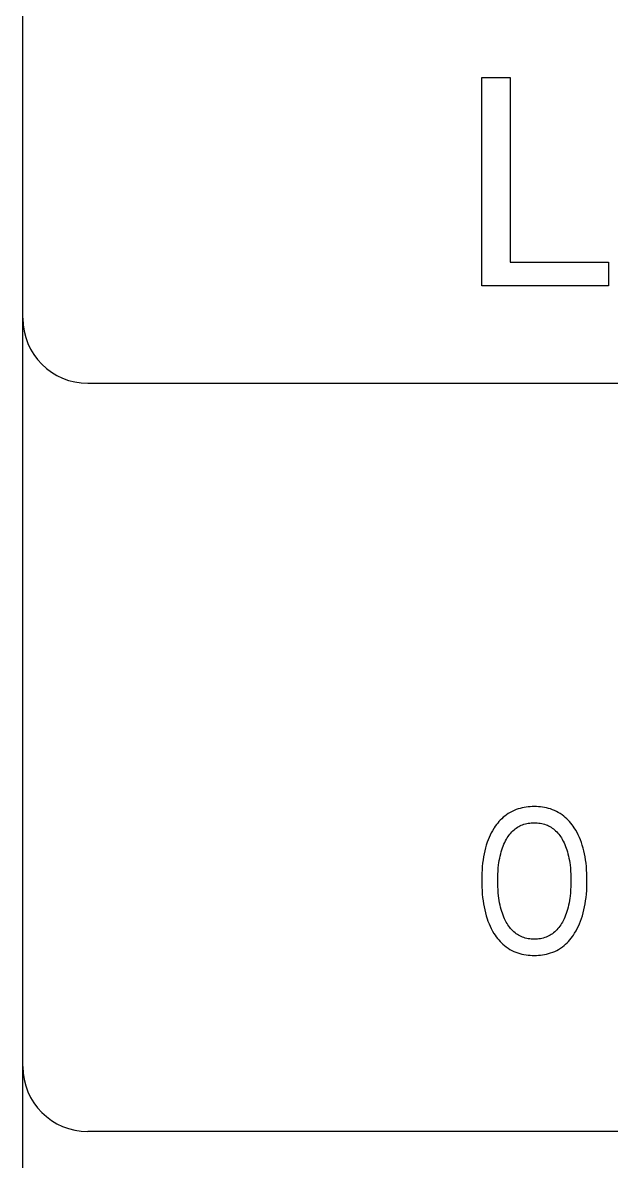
# Model space of a CAD drawing. Extents: x 0 to 420, y 0 to 297.
# Drawn here: x 133.06 to 142.1, y 169.01 to 186.51 of the extents above; entities that cross this region are included whole.
import ezdxf

# ---------------------------------------------------------------- set-up
doc = ezdxf.new("R2010")
doc.units = 0
doc.header["$LTSCALE"] = 23.1
doc.layers.add('10000_FRONT', color=7, linetype='CONTINUOUS')

msp = doc.modelspace()

# ---------------------------------------------------------------- linework, layer by layer
at = {"layer": '10000_FRONT', "color": 7, "linetype": 'CONTINUOUS'}
for p, q in [((133.06, 159.468), (133.06, 247.468)), ((140.11, 182.468), (140.11, 185.668)), ((140.11, 185.668), (140.548, 185.668)), ((140.548, 185.668), (140.548, 182.831)), ((140.548, 182.831), (142.058, 182.831)), ((142.058, 182.831), (142.058, 182.468)), ((142.058, 182.468), (140.11, 182.468)), ((134.06, 180.968), (203.56, 180.968)), ((140.761, 174.449), (140.73, 174.442)), ((140.792, 174.454), (140.761, 174.449)), ((140.824, 174.457), (140.792, 174.454)), ((140.855, 174.46), (140.824, 174.457)), ((140.887, 174.462), (140.855, 174.46)), ((140.918, 174.462), (140.887, 174.462)), ((140.95, 174.462), (140.918, 174.462)), ((140.981, 174.46), (140.95, 174.462)), ((141.012, 174.457), (140.981, 174.46)), ((141.043, 174.453), (141.012, 174.457)), ((141.074, 174.448), (141.043, 174.453)), ((140.418, 174.276), (140.396, 174.255)), ((140.441, 174.297), (140.418, 174.276)), ((140.464, 174.317), (140.441, 174.297)), ((140.491, 174.337), (140.464, 174.317)), ((140.519, 174.355), (140.491, 174.337)), ((140.547, 174.372), (140.519, 174.355)), ((140.577, 174.388), (140.547, 174.372)), ((140.607, 174.402), (140.577, 174.388)), ((140.638, 174.415), (140.607, 174.402)), ((140.67, 174.426), (140.638, 174.415)), ((140.7, 174.435), (140.67, 174.426)), ((140.73, 174.442), (140.7, 174.435)), ((141.105, 174.442), (141.074, 174.448)), ((141.135, 174.435), (141.105, 174.442)), ((141.165, 174.426), (141.135, 174.435)), ((141.197, 174.414), (141.165, 174.426)), ((141.228, 174.402), (141.197, 174.414)), ((141.258, 174.387), (141.228, 174.402)), ((141.287, 174.372), (141.258, 174.387)), ((141.316, 174.355), (141.287, 174.372)), ((141.344, 174.336), (141.316, 174.355)), ((141.37, 174.316), (141.344, 174.336)), ((141.394, 174.296), (141.37, 174.316)), ((141.417, 174.275), (141.394, 174.296)), ((141.438, 174.254), (141.417, 174.275)), ((140.296, 174.125), (140.276, 174.091)), ((140.302, 174.135), (140.296, 174.125)), ((140.319, 174.16), (140.302, 174.135)), ((140.337, 174.185), (140.319, 174.16)), ((140.356, 174.209), (140.337, 174.185)), ((140.376, 174.232), (140.356, 174.209)), ((140.396, 174.255), (140.376, 174.232)), ((140.591, 174.091), (140.608, 174.105)), ((140.608, 174.105), (140.625, 174.119)), ((140.625, 174.119), (140.642, 174.132)), ((140.642, 174.132), (140.66, 174.144)), ((140.66, 174.144), (140.679, 174.155)), ((140.679, 174.155), (140.698, 174.165)), ((140.698, 174.165), (140.718, 174.174)), ((140.718, 174.174), (140.738, 174.182)), ((140.738, 174.182), (140.76, 174.19)), ((140.76, 174.19), (140.782, 174.196)), ((140.782, 174.196), (140.804, 174.201)), ((140.804, 174.201), (140.826, 174.205)), ((140.826, 174.205), (140.849, 174.209)), ((140.849, 174.209), (140.872, 174.211)), ((140.872, 174.211), (140.895, 174.212)), ((140.895, 174.212), (140.918, 174.213)), ((140.918, 174.213), (140.941, 174.212)), ((140.941, 174.212), (140.964, 174.211)), ((140.964, 174.211), (140.987, 174.209)), ((140.987, 174.209), (141.01, 174.205)), ((141.01, 174.205), (141.033, 174.201)), ((141.033, 174.201), (141.055, 174.196)), ((141.055, 174.196), (141.077, 174.19)), ((141.077, 174.19), (141.099, 174.182)), ((141.099, 174.182), (141.119, 174.174)), ((141.119, 174.174), (141.139, 174.165)), ((141.139, 174.165), (141.158, 174.155)), ((141.158, 174.155), (141.177, 174.144)), ((141.177, 174.144), (141.195, 174.132)), ((141.195, 174.132), (141.213, 174.119)), ((141.213, 174.119), (141.23, 174.105)), ((141.23, 174.105), (141.246, 174.091)), ((141.459, 174.231), (141.438, 174.254)), ((141.479, 174.208), (141.459, 174.231)), ((141.498, 174.183), (141.479, 174.208)), ((141.516, 174.159), (141.498, 174.183)), ((141.533, 174.133), (141.516, 174.159)), ((141.555, 174.098), (141.533, 174.133)), ((140.209, 173.95), (140.195, 173.914)), ((140.224, 173.986), (140.209, 173.95)), ((140.24, 174.022), (140.224, 173.986)), ((140.257, 174.057), (140.24, 174.022)), ((140.276, 174.091), (140.257, 174.057)), ((140.465, 173.911), (140.478, 173.938)), ((140.478, 173.938), (140.49, 173.959)), ((140.49, 173.959), (140.502, 173.98)), ((140.502, 173.98), (140.515, 174)), ((140.515, 174), (140.529, 174.019)), ((140.529, 174.019), (140.543, 174.038)), ((140.543, 174.038), (140.558, 174.056)), ((140.558, 174.056), (140.574, 174.074)), ((140.574, 174.074), (140.591, 174.091)), ((141.246, 174.091), (141.263, 174.074)), ((141.263, 174.074), (141.279, 174.056)), ((141.279, 174.056), (141.294, 174.038)), ((141.294, 174.038), (141.309, 174.019)), ((141.309, 174.019), (141.323, 174)), ((141.323, 174), (141.336, 173.98)), ((141.336, 173.98), (141.348, 173.959)), ((141.348, 173.959), (141.359, 173.938)), ((141.359, 173.938), (141.363, 173.931)), ((141.363, 173.931), (141.376, 173.905)), ((141.575, 174.062), (141.555, 174.098)), ((141.594, 174.026), (141.575, 174.062)), ((141.611, 173.988), (141.594, 174.026)), ((141.627, 173.95), (141.611, 173.988)), ((141.641, 173.912), (141.627, 173.95)), ((140.157, 173.781), (140.147, 173.737)), ((140.168, 173.826), (140.157, 173.781)), ((140.181, 173.87), (140.168, 173.826)), ((140.195, 173.914), (140.181, 173.87)), ((140.402, 173.735), (140.411, 173.769)), ((140.411, 173.769), (140.42, 173.798)), ((140.42, 173.798), (140.43, 173.827)), ((140.43, 173.827), (140.44, 173.855)), ((140.44, 173.855), (140.452, 173.883)), ((140.452, 173.883), (140.465, 173.911)), ((141.376, 173.905), (141.388, 173.878)), ((141.388, 173.878), (141.399, 173.851)), ((141.399, 173.851), (141.409, 173.824)), ((141.409, 173.824), (141.418, 173.796)), ((141.418, 173.796), (141.427, 173.769)), ((141.427, 173.769), (141.436, 173.735)), ((141.656, 173.868), (141.641, 173.912)), ((141.669, 173.824), (141.656, 173.868)), ((141.68, 173.78), (141.669, 173.824)), ((141.69, 173.735), (141.68, 173.78)), ((140.125, 173.594), (140.119, 173.542)), ((140.131, 173.646), (140.125, 173.594)), ((140.139, 173.691), (140.131, 173.646)), ((140.147, 173.737), (140.139, 173.691)), ((140.37, 173.565), (140.375, 173.6)), ((140.375, 173.6), (140.38, 173.634)), ((140.38, 173.634), (140.387, 173.668)), ((140.387, 173.668), (140.394, 173.702)), ((140.394, 173.702), (140.402, 173.735)), ((141.436, 173.735), (141.444, 173.702)), ((141.444, 173.702), (141.451, 173.668)), ((141.451, 173.668), (141.457, 173.634)), ((141.457, 173.634), (141.463, 173.6)), ((141.463, 173.6), (141.467, 173.565)), ((141.699, 173.69), (141.69, 173.735)), ((141.706, 173.645), (141.699, 173.69)), ((141.713, 173.593), (141.706, 173.645)), ((141.718, 173.541), (141.713, 173.593)), ((140.112, 173.437), (140.111, 173.384)), ((140.115, 173.489), (140.112, 173.437)), ((140.119, 173.542), (140.115, 173.489)), ((140.357, 173.376), (140.359, 173.423)), ((140.359, 173.423), (140.361, 173.471)), ((140.361, 173.471), (140.365, 173.518)), ((140.365, 173.518), (140.37, 173.565)), ((141.467, 173.565), (141.472, 173.518)), ((141.472, 173.518), (141.476, 173.471)), ((141.476, 173.471), (141.479, 173.423)), ((141.479, 173.423), (141.48, 173.376)), ((141.722, 173.489), (141.718, 173.541)), ((141.725, 173.436), (141.722, 173.489)), ((141.727, 173.384), (141.725, 173.436)), ((140.111, 173.384), (140.11, 173.332)), ((140.11, 173.332), (140.111, 173.278)), ((140.111, 173.278), (140.112, 173.225)), ((140.112, 173.225), (140.115, 173.171)), ((140.357, 173.329), (140.357, 173.376)), ((140.357, 173.28), (140.357, 173.329)), ((140.359, 173.232), (140.357, 173.28)), ((140.361, 173.184), (140.359, 173.232)), ((141.479, 173.232), (141.476, 173.183)), ((141.48, 173.28), (141.479, 173.232)), ((141.48, 173.376), (141.481, 173.329)), ((141.481, 173.329), (141.48, 173.28)), ((141.723, 173.172), (141.725, 173.225)), ((141.725, 173.225), (141.727, 173.278)), ((141.727, 173.332), (141.727, 173.384)), ((141.727, 173.278), (141.727, 173.332)), ((140.115, 173.171), (140.119, 173.118)), ((140.119, 173.118), (140.124, 173.065)), ((140.124, 173.065), (140.131, 173.012)), ((140.365, 173.136), (140.361, 173.184)), ((140.37, 173.088), (140.365, 173.136)), ((140.375, 173.053), (140.37, 173.088)), ((140.38, 173.018), (140.375, 173.053)), ((141.463, 173.052), (141.458, 173.017)), ((141.467, 173.087), (141.463, 173.052)), ((141.473, 173.135), (141.467, 173.087)), ((141.476, 173.183), (141.473, 173.135)), ((141.706, 173.012), (141.713, 173.065)), ((141.713, 173.065), (141.719, 173.118)), ((141.719, 173.118), (141.723, 173.172)), ((140.131, 173.012), (140.138, 172.966)), ((140.138, 172.966), (140.146, 172.92)), ((140.146, 172.92), (140.156, 172.874)), ((140.156, 172.874), (140.167, 172.829)), ((140.386, 172.984), (140.38, 173.018)), ((140.393, 172.949), (140.386, 172.984)), ((140.401, 172.915), (140.393, 172.949)), ((140.41, 172.881), (140.401, 172.915)), ((140.418, 172.851), (140.41, 172.881)), ((141.428, 172.88), (141.419, 172.851)), ((141.437, 172.914), (141.428, 172.88)), ((141.445, 172.948), (141.437, 172.914)), ((141.452, 172.983), (141.445, 172.948)), ((141.458, 173.017), (141.452, 172.983)), ((141.67, 172.829), (141.681, 172.875)), ((141.681, 172.875), (141.691, 172.92)), ((141.691, 172.92), (141.699, 172.966)), ((141.699, 172.966), (141.706, 173.012)), ((140.167, 172.829), (140.18, 172.784)), ((140.18, 172.784), (140.194, 172.739)), ((140.194, 172.739), (140.207, 172.7)), ((140.207, 172.7), (140.223, 172.661)), ((140.428, 172.822), (140.418, 172.851)), ((140.438, 172.793), (140.428, 172.822)), ((140.45, 172.764), (140.438, 172.793)), ((140.462, 172.736), (140.45, 172.764)), ((140.476, 172.708), (140.462, 172.736)), ((140.487, 172.686), (140.476, 172.708)), ((141.362, 172.708), (141.35, 172.686)), ((141.375, 172.736), (141.362, 172.708)), ((141.388, 172.764), (141.375, 172.736)), ((141.399, 172.793), (141.388, 172.764)), ((141.41, 172.821), (141.399, 172.793)), ((141.419, 172.851), (141.41, 172.821)), ((141.614, 172.662), (141.629, 172.701)), ((141.629, 172.701), (141.643, 172.74)), ((141.643, 172.74), (141.658, 172.784)), ((141.658, 172.784), (141.67, 172.829)), ((140.223, 172.661), (140.239, 172.623)), ((140.239, 172.623), (140.257, 172.586)), ((140.257, 172.586), (140.277, 172.549)), ((140.277, 172.549), (140.298, 172.513)), ((140.499, 172.665), (140.487, 172.686)), ((140.512, 172.645), (140.499, 172.665)), ((140.526, 172.624), (140.512, 172.645)), ((140.54, 172.605), (140.526, 172.624)), ((140.555, 172.586), (140.54, 172.605)), ((140.572, 172.568), (140.555, 172.586)), ((140.589, 172.55), (140.572, 172.568)), ((140.605, 172.535), (140.589, 172.55)), ((140.622, 172.521), (140.605, 172.535)), ((141.232, 172.535), (141.215, 172.521)), ((141.248, 172.55), (141.232, 172.535)), ((141.265, 172.568), (141.248, 172.55)), ((141.282, 172.586), (141.265, 172.568)), ((141.297, 172.605), (141.282, 172.586)), ((141.312, 172.624), (141.297, 172.605)), ((141.325, 172.645), (141.312, 172.624)), ((141.338, 172.665), (141.325, 172.645)), ((141.35, 172.686), (141.338, 172.665)), ((141.538, 172.515), (141.559, 172.55)), ((141.559, 172.55), (141.579, 172.587)), ((141.579, 172.587), (141.597, 172.624)), ((141.597, 172.624), (141.614, 172.662)), ((140.298, 172.513), (140.315, 172.487)), ((140.315, 172.487), (140.333, 172.461)), ((140.333, 172.461), (140.352, 172.436)), ((140.352, 172.436), (140.371, 172.412)), ((140.371, 172.412), (140.392, 172.389)), ((140.392, 172.389), (140.414, 172.367)), ((140.414, 172.367), (140.436, 172.345)), ((140.639, 172.508), (140.622, 172.521)), ((140.658, 172.496), (140.639, 172.508)), ((140.677, 172.484), (140.658, 172.496)), ((140.696, 172.474), (140.677, 172.484)), ((140.716, 172.464), (140.696, 172.474)), ((140.736, 172.456), (140.716, 172.464)), ((140.758, 172.448), (140.736, 172.456)), ((140.78, 172.441), (140.758, 172.448)), ((140.803, 172.436), (140.78, 172.441)), ((140.825, 172.432), (140.803, 172.436)), ((140.848, 172.428), (140.825, 172.432)), ((140.872, 172.426), (140.848, 172.428)), ((140.895, 172.425), (140.872, 172.426)), ((140.918, 172.424), (140.895, 172.425)), ((140.942, 172.425), (140.918, 172.424)), ((140.965, 172.426), (140.942, 172.425)), ((140.988, 172.428), (140.965, 172.426)), ((141.011, 172.432), (140.988, 172.428)), ((141.034, 172.436), (141.011, 172.432)), ((141.056, 172.441), (141.034, 172.436)), ((141.079, 172.448), (141.056, 172.441)), ((141.1, 172.456), (141.079, 172.448)), ((141.121, 172.464), (141.1, 172.456)), ((141.141, 172.474), (141.121, 172.464)), ((141.16, 172.484), (141.141, 172.474)), ((141.179, 172.496), (141.16, 172.484)), ((141.197, 172.508), (141.179, 172.496)), ((141.215, 172.521), (141.197, 172.508)), ((141.399, 172.346), (141.422, 172.368)), ((141.422, 172.368), (141.444, 172.39)), ((141.444, 172.39), (141.465, 172.413)), ((141.465, 172.413), (141.484, 172.438)), ((141.484, 172.438), (141.503, 172.463)), ((141.503, 172.463), (141.521, 172.488)), ((141.521, 172.488), (141.538, 172.515)), ((140.436, 172.345), (140.46, 172.325)), ((140.46, 172.325), (140.487, 172.305)), ((140.487, 172.305), (140.515, 172.285)), ((140.515, 172.285), (140.544, 172.268)), ((140.544, 172.268), (140.573, 172.251)), ((140.573, 172.251), (140.604, 172.237)), ((140.604, 172.237), (140.635, 172.224)), ((140.635, 172.224), (140.667, 172.212)), ((140.667, 172.212), (140.697, 172.203)), ((140.697, 172.203), (140.728, 172.195)), ((140.728, 172.195), (140.759, 172.189)), ((140.759, 172.189), (140.791, 172.184)), ((140.791, 172.184), (140.822, 172.18)), ((140.822, 172.18), (140.854, 172.177)), ((140.854, 172.177), (140.886, 172.175)), ((140.886, 172.175), (140.918, 172.175)), ((140.918, 172.175), (140.95, 172.175)), ((140.95, 172.175), (140.982, 172.177)), ((140.982, 172.177), (141.014, 172.18)), ((141.014, 172.18), (141.045, 172.184)), ((141.045, 172.184), (141.077, 172.189)), ((141.077, 172.189), (141.108, 172.195)), ((141.108, 172.195), (141.139, 172.203)), ((141.139, 172.203), (141.169, 172.213)), ((141.169, 172.213), (141.201, 172.224)), ((141.201, 172.224), (141.232, 172.237)), ((141.232, 172.237), (141.262, 172.252)), ((141.262, 172.252), (141.292, 172.268)), ((141.292, 172.268), (141.321, 172.286)), ((141.321, 172.286), (141.349, 172.305)), ((141.349, 172.305), (141.376, 172.326)), ((141.376, 172.326), (141.399, 172.346)), ((203.56, 169.468), (134.06, 169.468))]:
    msp.add_line(p, q, dxfattribs=at)
for centre in [(134.06, 181.968), (134.06, 170.468)]:
    msp.add_arc(centre, 1, 180, 270, dxfattribs=at)

doc.saveas('drawing.dxf')
